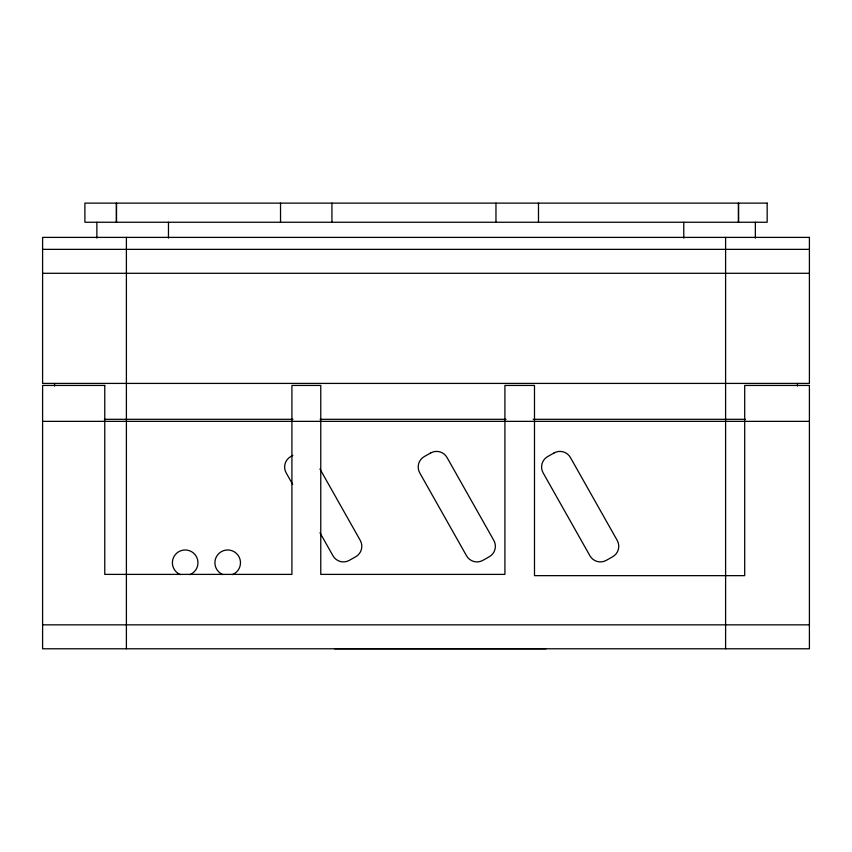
<?xml version="1.0" encoding="UTF-8"?>
<svg xmlns="http://www.w3.org/2000/svg" width="852" height="852" viewBox="0 0 852 852"><rect width="100%" height="100%" fill="white"/><g stroke="black" fill="none" stroke-linecap="round" stroke-linejoin="round"><path stroke-width="1.28" d="M168.451 238.123L168.483 222.255M755.362 238.123L755.351 222.255M292.854 455.362L290.713 456.576A11.971 11.971 0 0 0 286.176 472.881L292.683 484.405M42.6 249.359L809.4 249.359M42.6 273.29L809.4 273.29M104.359 419.312L292.981 419.312M320.107 419.312L506.067 419.312M533.192 419.312L745.415 419.312M42.6 421.357L809.4 421.357M42.6 624.846L809.4 624.846M319.958 469.005L360.268 540.424A11.971 11.971 0 0 1 355.731 556.739L349.309 560.36A11.971 11.971 0 0 1 332.994 555.823L319.99 532.788M683.773 222.255L683.762 238.123M96.862 222.255L96.883 238.123M797.429 383.411L797.429 386.062M738.546 203.127L738.546 222.255M738.439 203.127L738.439 222.255M725.606 237.388L725.606 648.787M545.887 648.787L334.623 648.787M538.485 203.127L538.485 222.255M495.97 203.127L495.97 222.255M331.939 203.127L331.939 222.255M280.532 203.127L280.532 222.255M126.394 237.388L126.394 573.971M126.394 574.386L126.394 648.787M116.532 203.127L116.532 222.255M116.362 203.127L116.362 222.255M54.571 383.411L54.571 386.062M180.315 574.599A12.791 12.791 0 0 1 175.033 554.961A12.791 12.791 0 0 1 195.364 555.035A12.791 12.791 0 0 1 189.943 574.631M222.841 574.599A12.791 12.791 0 0 1 217.558 554.961A12.791 12.791 0 0 1 237.889 555.035A12.791 12.791 0 0 1 232.468 574.631M430.707 452.945L424.275 456.576A11.971 11.971 0 0 0 419.738 472.881L466.555 555.823A11.971 11.971 0 0 0 482.871 560.36L489.293 556.739A11.971 11.971 0 0 0 493.83 540.424L447.012 457.492A11.971 11.971 0 0 0 430.707 452.945M554.098 452.945L547.676 456.576A11.971 11.971 0 0 0 543.129 472.881L589.957 555.823A11.971 11.971 0 0 0 606.262 560.36L612.684 556.739A11.971 11.971 0 0 0 617.221 540.424L570.403 457.492A11.971 11.971 0 0 0 554.098 452.945M767.173 203.127L84.891 203.127L84.891 222.255L767.173 222.255L767.173 203.127M809.4 237.388L42.6 237.388L42.6 383.411L809.4 383.411L809.4 237.388M104.764 385.445L42.6 385.445L42.6 648.787L809.4 648.787L809.4 385.445L744.701 385.445L744.701 575.654L534.492 575.654L534.492 385.445L504.906 385.445L504.906 574.386L320.767 574.386L320.767 385.445L291.916 385.445L291.916 574.386L104.764 574.386L104.764 385.445"/></g></svg>
